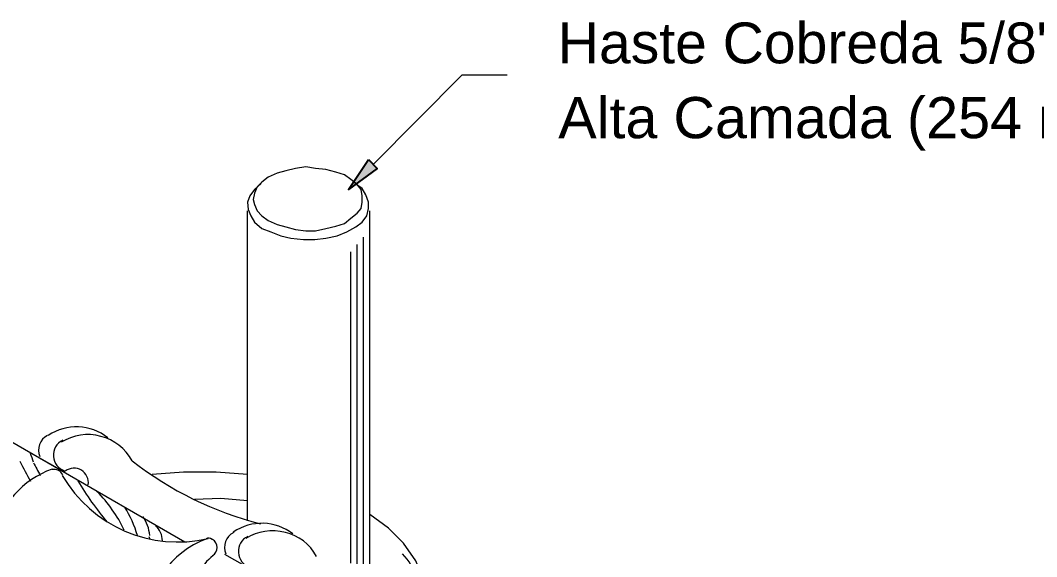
# Model space of a CAD drawing. Header units: millimetres. Extents: x 53 to 176, y -29 to 32.
# Drawn here: x 128.151 to 131.059, y -22.849 to -21.314 of the extents above; entities that cross this region are included whole.
import ezdxf

# ---------------------------------------------------------------- set-up
doc = ezdxf.new("R2010")
doc.units = ezdxf.units.MM
doc.layers.add('16 - Sistema de aterramento', color=6, linetype='Continuous')
doc.styles.add('Arial0', font='arial.ttf', dxfattribs={"height": 3.14658})

msp = doc.modelspace()

# ---------------------------------------------------------------- hatches: boundary and pattern name
at = {"layer": '16 - Sistema de aterramento', "true_color": 0x000007}
msp.add_hatch(color=7, dxfattribs=at).paths.add_polyline_path([(129.1468, -21.7125), (129.1719, -21.7377), (129.0895, -21.7977)])

# ---------------------------------------------------------------- linework, layer by layer
at = {"layer": '16 - Sistema de aterramento', "color": 7, "linetype": 'Continuous', "lineweight": 20, "true_color": 0x000007}
for points in [[(129.4149, -21.4695), (129.1607, -21.7265), (129.1607, -21.7265)], [(129.4149, -21.4695), (129.5434, -21.4695), (129.5434, -21.4695)], [(128.8395, -21.781), (128.8213, -21.7977), (128.8074, -21.8159), (128.8004, -21.834), (128.8032, -21.855), (128.8101, -21.8732), (128.8213, -21.8913), (128.8423, -21.9095), (128.8674, -21.9192), (128.8967, -21.9304), (128.9247, -21.9374), (128.961, -21.9416), (128.9931, -21.9416), (129.0252, -21.9374), (129.0574, -21.9304), (129.0853, -21.9192), (129.1105, -21.9053), (129.1286, -21.8913), (129.1426, -21.8732), (129.1468, -21.8522), (129.1468, -21.834), (129.1398, -21.8131), (129.1286, -21.7949), (129.1077, -21.781)], [(128.8004, -22.7461), (128.8004, -21.8592), (128.8004, -21.8592)], [(129.151, -23.0394), (129.151, -21.8592), (129.151, -21.8592)], [(129.1328, -23.0143), (129.1328, -21.9346), (129.1328, -21.9346)], [(129.0965, -22.8676), (129.0965, -21.9765), (129.0965, -21.9765)], [(129.1146, -22.964), (129.1146, -21.9556), (129.1146, -21.9556)], [(127.5014, -22.1595), (128.6216, -22.8062), (128.6216, -22.8062)], [(128.264, -22.5995), (128.2067, -22.5673), (128.2067, -22.5673)], [(128.8004, -22.6134), (128.711, -22.6065), (128.6174, -22.6065), (128.528, -22.6134)], [(128.8004, -22.6889), (128.7249, -22.6819), (128.6495, -22.6847)], [(129.2152, -23.1498), (129.2571, -23.1037), (129.2864, -23.0576), (129.3046, -23.0101), (129.3074, -22.9598), (129.3004, -22.9068), (129.2823, -22.8607), (129.2473, -22.8104), (129.204, -22.7671), (129.151, -22.728)], [(128.7934, -22.8746), (128.7361, -22.8425), (128.7361, -22.8425)]]:
    msp.add_lwpolyline(points, dxfattribs=at)
at = {"layer": '16 - Sistema de aterramento', "color": 7, "linetype": 'Continuous', "lineweight": -2, "true_color": 0x000007}
msp.add_lwpolyline([(129.1468, -21.7125), (129.1719, -21.7377), (129.0895, -21.7977)], close=True, dxfattribs=at)
at = {"layer": '16 - Sistema de aterramento', "color": 7, "linetype": 'Continuous', "lineweight": 20, "true_color": 0x000007}
msp.add_lwpolyline([(128.8171, -21.8271), (128.8213, -21.841), (128.8283, -21.8592), (128.8423, -21.8732), (128.8604, -21.8871), (128.8856, -21.8983), (128.9107, -21.9053), (128.9386, -21.9123), (128.968, -21.9165), (128.9959, -21.9165), (129.0252, -21.9095), (129.0532, -21.9025), (129.0783, -21.8955), (129.0965, -21.8801), (129.1146, -21.8662), (129.1258, -21.8522), (129.1286, -21.834), (129.1286, -21.8159), (129.1258, -21.7977), (129.1146, -21.7838), (129.0965, -21.7698), (129.0783, -21.7558), (129.0532, -21.7488), (129.0252, -21.7405), (128.9959, -21.7377), (128.968, -21.7335), (128.9386, -21.7377), (128.9107, -21.7447), (128.8856, -21.7516), (128.8604, -21.7628), (128.8423, -21.7768), (128.8283, -21.7907), (128.8213, -21.8089)], close=True, dxfattribs=at)
for points in [[(128.4009, -22.5087), (128.352, -22.4696), (128.2836, -22.4668), (128.2305, -22.5017)], [(128.2291, -22.5017), (128.2067, -22.5129), (128.197, -22.5394), (128.2067, -22.5618)], [(128.1886, -22.5785), (128.1858, -22.5701), (128.183, -22.5618), (128.1802, -22.5534)], [(128.1495, -22.5757), (128.1593, -22.5953), (128.169, -22.6148), (128.1802, -22.633)], [(128.1886, -22.5799), (128.1942, -22.5911), (128.2012, -22.6037), (128.2081, -22.6162)], [(128.4707, -22.5743), (128.5797, -22.6595), (128.7054, -22.721), (128.8381, -22.7545)], [(128.2417, -22.5981), (128.1579, -22.6288), (128.095, -22.6986), (128.0741, -22.7852)], [(128.2724, -22.6148), (128.2668, -22.6037), (128.2542, -22.5967), (128.2417, -22.5995)], [(128.271, -22.6162), (128.3548, -22.7615), (128.5252, -22.8355), (128.6886, -22.7964)], [(128.3157, -22.6316), (128.3394, -22.6735), (128.3688, -22.7126), (128.3995, -22.7503)], [(128.4484, -22.7727), (128.4288, -22.7322), (128.4023, -22.6944), (128.3702, -22.6623)], [(128.4861, -22.788), (128.4777, -22.7601), (128.4651, -22.7322), (128.4498, -22.707)], [(128.521, -22.788), (128.5196, -22.7685), (128.5126, -22.7503), (128.5015, -22.7336)], [(128.5573, -22.8034), (128.5573, -22.7866), (128.5504, -22.7713), (128.5378, -22.7601)], [(128.9303, -22.7838), (128.8814, -22.7447), (128.8129, -22.7433), (128.7599, -22.7783)], [(128.6844, -22.7978), (128.5797, -22.8369), (128.5098, -22.9361), (128.5098, -23.0478)], [(128.5182, -22.7908), (128.5196, -22.7922), (128.5196, -22.795), (128.521, -22.7978)], [(128.6998, -22.7992), (128.6942, -22.795), (128.6872, -22.795), (128.683, -22.7978)], [(128.7613, -22.7797), (128.7389, -22.7908), (128.7291, -22.8174), (128.7389, -22.8411)], [(128.7026, -22.8453), (128.6663, -22.8732), (128.6467, -22.9179), (128.6495, -22.964)]]:
    msp.add_open_spline(points, degree=3, dxfattribs=at)
for points in [[(128.4707, -22.5743), (128.4512, -22.5394), (128.4191, -22.5143), (128.3813, -22.5045), (128.3813, -22.5045), (128.3422, -22.4933), (128.3017, -22.5003), (128.2682, -22.5213)], [(128.2724, -22.5157), (128.2542, -22.524), (128.2445, -22.5422), (128.2459, -22.5618), (128.2459, -22.5618), (128.2473, -22.5813), (128.2598, -22.5967), (128.278, -22.6037)], [(128.345, -22.6428), (128.3478, -22.626), (128.3394, -22.6106), (128.3255, -22.6009), (128.3255, -22.6009), (128.3115, -22.5925), (128.2933, -22.5939), (128.2794, -22.6037)], [(128.8018, -22.7908), (128.7836, -22.7992), (128.7738, -22.8174), (128.7752, -22.8369), (128.7752, -22.8369), (128.7766, -22.8565), (128.7892, -22.8732), (128.8074, -22.8788)], [(128.9987, -22.8481), (128.9792, -22.8132), (128.947, -22.788), (128.9093, -22.7797), (128.9093, -22.7797), (128.8702, -22.7699), (128.8297, -22.7755), (128.7962, -22.7964)], [(128.7012, -22.8453), (128.7096, -22.8411), (128.7138, -22.8313), (128.7138, -22.823), (128.7138, -22.823), (128.7138, -22.8132), (128.7096, -22.8048), (128.7012, -22.7992)], [(129.211, -23.1121), (129.2557, -23.0841), (129.285, -23.0367), (129.292, -22.9836), (129.292, -22.9836), (129.299, -22.9319), (129.2809, -22.8788), (129.2445, -22.8411)]]:
    msp.add_open_spline(points, degree=3, knots=[0, 0, 0, 0, 0.125, 0.125, 0.125, 0.125001, 1, 1, 1, 1], dxfattribs=at)

# ---------------------------------------------------------------- texts
at = {"layer": '16 - Sistema de aterramento', "color": 7, "true_color": 0x000007, "style": 'Arial0'}
for s, height, p in [('Haste Cobreda 5/8" x 2,40m', 0.116878, (129.6887, -21.437)), ('Alta Camada (254 microns)', 0.117879, (129.6901, -21.6513))]:
    msp.add_text(s, height=height, dxfattribs=at).set_placement(p)

doc.saveas('drawing.dxf')
